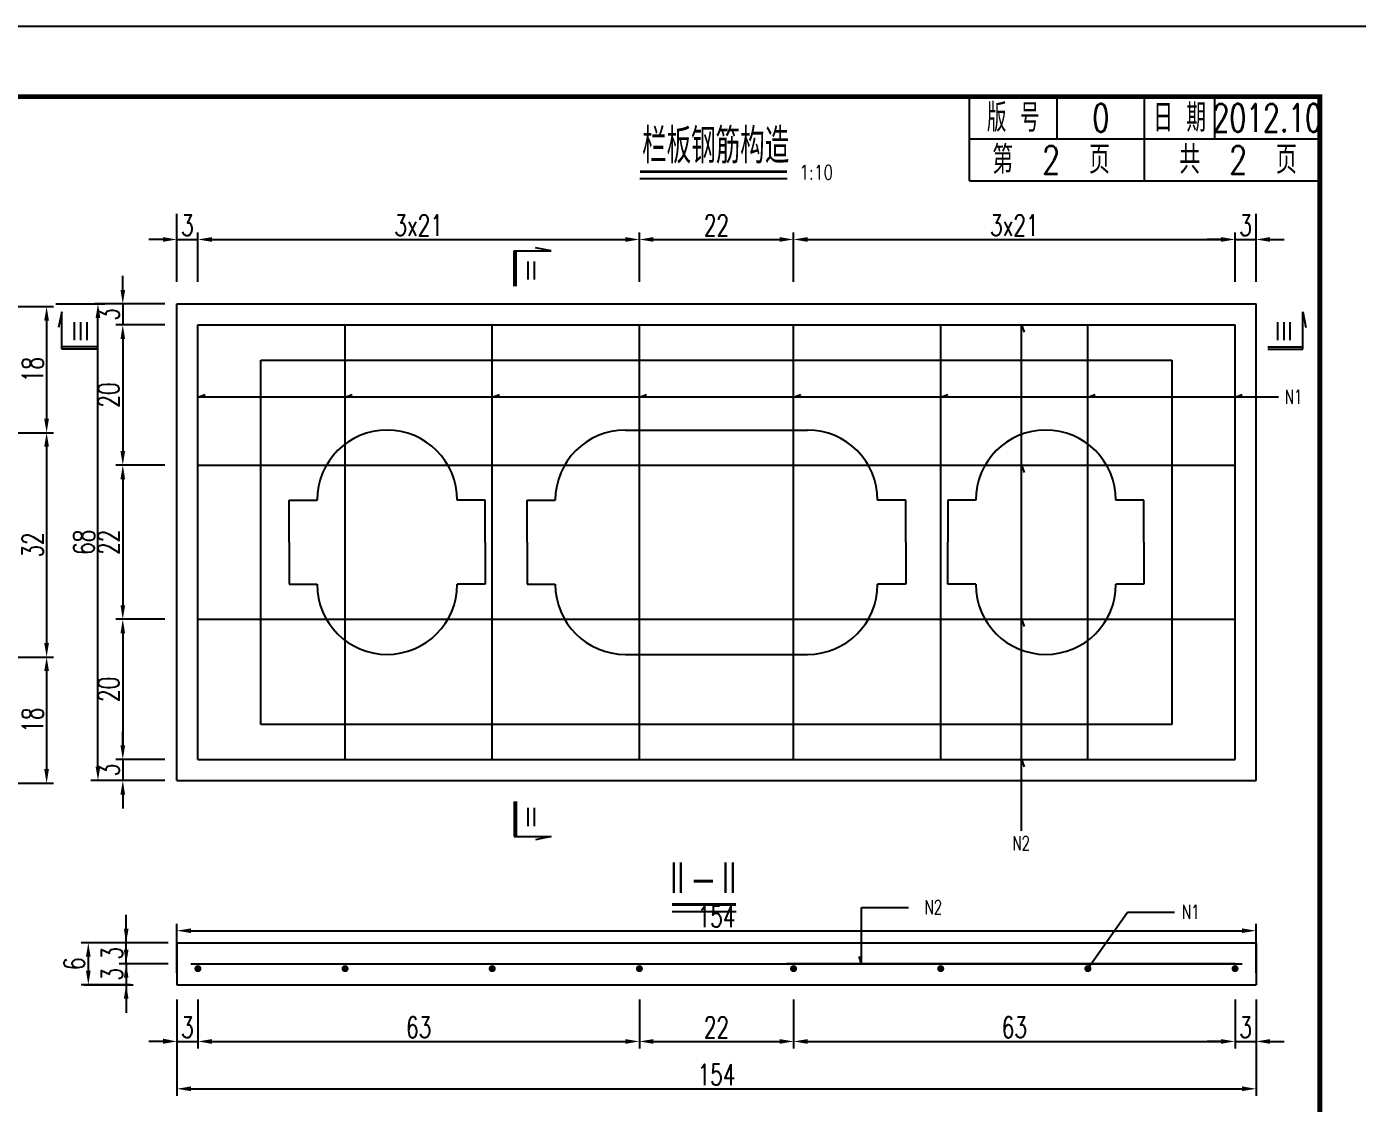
# Model space of a CAD drawing. Header units: millimetres. Extents: x -51 to 12129, y -1309 to -715.
# Drawn here: x 9415.2 to 9605.1, y -868.3 to -714.7 of the extents above; entities that cross this region are included whole.
import ezdxf
from ezdxf.enums import TextEntityAlignment as Align

# ---------------------------------------------------------------- set-up
doc = ezdxf.new("R2010")
doc.units = ezdxf.units.MM
doc.header["$LTSCALE"] = 0.25
for name, color, linetype in [('10', 1, 'Continuous'), ('图框', 7, 'Continuous'), ('文字', 7, 'Continuous'), ('标注', 4, 'Continuous'), ('次轮廓线', 7, 'Continuous'), ('钢筋', 6, 'Continuous')]:
    doc.layers.add(name, color=color, linetype=linetype)
doc.layers.add('TEXT', color=7, linetype='Continuous', lineweight=18)
doc.styles.get("Standard").update_dxf_attribs({"font": 'simplex1.shx', "width": 0.7, "bigfont": 'hztxt.shx'})
doc.styles.add('TEXT', font='simplex1.shx', dxfattribs={"width": 0.7, "bigfont": 'hztxt.shx'})
doc.dimstyles.new('比例：1：10', dxfattribs={"dimscale": 0, "dimtxt": 3, "dimasz": 2, "dimexe": 1, "dimexo": 1, "dimgap": 0.5, "dimtad": 1, "dimdec": 1, "dimzin": 9, "dimdsep": 46, "dimtxsty": 'Standard', "dimcen": 0.5, "dimclrd": 256, "dimclre": 256, "dimclrt": 256, "dimadec": 1, "dimazin": 2, "dimtfac": 1, "dimtdec": 1, "dimtix": 1, "dimtmove": 2, "dimatfit": 3, "dimfxl": 0, "dimtolj": 1, "dimtzin": 0, "dimlwd": -1, "dimlwe": -1, "dimarcsym": 0})

# ---------------------------------------------------------------- blocks, each defined once
blk = doc.blocks.new('DIM')
blk.add_lwpolyline([(-1, -0.1, 0.2, 0, 0), (0, 0, 0, 0, 0)], format="xyseb")
blk = doc.blocks.new('*D727')
at = {"layer": 'Defpoints', "color": 0}
for p in [(9411.12, -754.61), (9408.12, -772.61), (9418.07, -772.61)]:
    blk.add_point(p, dxfattribs=at)
at = {"layer": '标注'}
for p, q in [((9412.12, -754.61), (9419.07, -754.61)), ((9418.07, -756.61), (9418.07, -770.61)), ((9412.07, -772.61), (9419.07, -772.61))]:
    blk.add_line(p, q, dxfattribs=at)
for points in [[(9417.73, -756.61), (9418.4, -756.61), (9418.07, -754.61)], [(9417.73, -770.61), (9418.4, -770.61), (9418.07, -772.61)]]:
    blk.add_solid(points, dxfattribs=at)
at = {"layer": '标注', "insert": (9416.07, -763.61), "char_height": 3, "attachment_point": 5, "rotation": 90}
blk.add_mtext('\\A1;18', dxfattribs=at)
blk = doc.blocks.new('*D728')
at = {"layer": 'Defpoints', "color": 0}
for p in [(9408.12, -772.61), (9408.12, -804.61), (9418.07, -804.61)]:
    blk.add_point(p, dxfattribs=at)
at = {"layer": '标注'}
for p, q in [((9412.07, -772.61), (9419.07, -772.61)), ((9418.07, -774.61), (9418.07, -802.61)), ((9412.07, -804.61), (9419.07, -804.61))]:
    blk.add_line(p, q, dxfattribs=at)
for points in [[(9417.73, -774.61), (9418.4, -774.61), (9418.07, -772.61)], [(9417.73, -802.61), (9418.4, -802.61), (9418.07, -804.61)]]:
    blk.add_solid(points, dxfattribs=at)
at = {"layer": '标注', "insert": (9416.07, -788.61), "char_height": 3, "attachment_point": 5, "rotation": 90}
blk.add_mtext('\\A1;32', dxfattribs=at)
blk = doc.blocks.new('*D729')
at = {"layer": 'Defpoints', "color": 0}
for p in [(9408.12, -804.61), (9409.79, -822.61), (9418.07, -822.61)]:
    blk.add_point(p, dxfattribs=at)
at = {"layer": '标注'}
for p, q in [((9412.07, -804.61), (9419.07, -804.61)), ((9418.07, -806.61), (9418.07, -820.61)), ((9412.07, -822.61), (9419.07, -822.61))]:
    blk.add_line(p, q, dxfattribs=at)
for points in [[(9417.73, -806.61), (9418.4, -806.61), (9418.07, -804.61)], [(9417.73, -820.61), (9418.4, -820.61), (9418.07, -822.61)]]:
    blk.add_solid(points, dxfattribs=at)
at = {"layer": '标注', "insert": (9416.07, -813.61), "char_height": 3, "attachment_point": 5, "rotation": 90}
blk.add_mtext('\\A1;18', dxfattribs=at)
blk = doc.blocks.new('*D730')
at = {"layer": 'Defpoints', "color": 0}
for p in [(9439.66, -745.03), (9436.66, -754.23), (9439.66, -757.23)]:
    blk.add_point(p, dxfattribs=at)
at = {"layer": '标注'}
for p, q in [((9436.66, -751.03), (9436.66, -744.03)), ((9439.66, -751.03), (9439.66, -744.03)), ((9434.66, -745.03), (9432.66, -745.03)), ((9436.66, -745.03), (9439.66, -745.03)), ((9441.66, -745.03), (9443.66, -745.03))]:
    blk.add_line(p, q, dxfattribs=at)
for points in [[(9434.66, -744.69), (9434.66, -745.36), (9436.66, -745.03)], [(9441.66, -744.69), (9441.66, -745.36), (9439.66, -745.03)]]:
    blk.add_solid(points, dxfattribs=at)
at = {"layer": '标注', "insert": (9438.16, -743.03), "char_height": 3, "attachment_point": 5}
blk.add_mtext('\\A1;3', dxfattribs=at)
blk = doc.blocks.new('*D731')
at = {"layer": 'Defpoints', "color": 0}
for p in [(9502.66, -745.03), (9439.66, -757.23), (9502.66, -757.23)]:
    blk.add_point(p, dxfattribs=at)
at = {"layer": '标注'}
for p, q in [((9439.66, -751.03), (9439.66, -744.03)), ((9502.66, -751.03), (9502.66, -744.03)), ((9441.66, -745.03), (9500.66, -745.03))]:
    blk.add_line(p, q, dxfattribs=at)
for points in [[(9441.66, -744.69), (9441.66, -745.36), (9439.66, -745.03)], [(9500.66, -744.69), (9500.66, -745.36), (9502.66, -745.03)]]:
    blk.add_solid(points, dxfattribs=at)
at = {"layer": '标注', "insert": (9471.16, -743.03), "char_height": 3, "attachment_point": 5}
blk.add_mtext('\\A1;3x21', dxfattribs=at)
blk = doc.blocks.new('*D732')
at = {"layer": 'Defpoints', "color": 0}
for p in [(9524.66, -745.03), (9502.66, -757.23), (9524.66, -757.23)]:
    blk.add_point(p, dxfattribs=at)
at = {"layer": '标注'}
for p, q in [((9502.66, -751.03), (9502.66, -744.03)), ((9524.66, -751.03), (9524.66, -744.03)), ((9504.66, -745.03), (9522.66, -745.03))]:
    blk.add_line(p, q, dxfattribs=at)
for points in [[(9504.66, -744.69), (9504.66, -745.36), (9502.66, -745.03)], [(9522.66, -744.69), (9522.66, -745.36), (9524.66, -745.03)]]:
    blk.add_solid(points, dxfattribs=at)
at = {"layer": '标注', "insert": (9513.66, -743.03), "char_height": 3, "attachment_point": 5}
blk.add_mtext('\\A1;22', dxfattribs=at)
blk = doc.blocks.new('*D733')
at = {"layer": 'Defpoints', "color": 0}
for p in [(9587.66, -745.03), (9524.66, -757.23), (9587.66, -757.23)]:
    blk.add_point(p, dxfattribs=at)
at = {"layer": '标注'}
for p, q in [((9524.66, -751.03), (9524.66, -744.03)), ((9587.66, -751.03), (9587.66, -744.03)), ((9526.66, -745.03), (9585.66, -745.03))]:
    blk.add_line(p, q, dxfattribs=at)
for points in [[(9526.66, -744.69), (9526.66, -745.36), (9524.66, -745.03)], [(9585.66, -744.69), (9585.66, -745.36), (9587.66, -745.03)]]:
    blk.add_solid(points, dxfattribs=at)
at = {"layer": '标注', "insert": (9556.16, -743.03), "char_height": 3, "attachment_point": 5}
blk.add_mtext('\\A1;3x21', dxfattribs=at)
blk = doc.blocks.new('*D734')
at = {"layer": 'Defpoints', "color": 0}
for p in [(9590.66, -745.03), (9590.66, -754.23), (9587.66, -757.23)]:
    blk.add_point(p, dxfattribs=at)
at = {"layer": '标注'}
for p, q in [((9587.66, -751.03), (9587.66, -744.03)), ((9590.66, -751.03), (9590.66, -744.03)), ((9585.66, -745.03), (9583.66, -745.03)), ((9587.66, -745.03), (9590.66, -745.03)), ((9592.66, -745.03), (9594.66, -745.03))]:
    blk.add_line(p, q, dxfattribs=at)
for points in [[(9585.66, -744.69), (9585.66, -745.36), (9587.66, -745.03)], [(9592.66, -744.69), (9592.66, -745.36), (9590.66, -745.03)]]:
    blk.add_solid(points, dxfattribs=at)
at = {"layer": '标注', "insert": (9589.16, -743.03), "char_height": 3, "attachment_point": 5}
blk.add_mtext('\\A1;3', dxfattribs=at)
blk = doc.blocks.new('*D735')
at = {"layer": 'Defpoints', "color": 0}
for p in [(9590.66, -843.66), (9436.66, -859.92), (9590.66, -859.92)]:
    blk.add_point(p, dxfattribs=at)
at = {"layer": '标注'}
for p, q in [((9436.66, -849.66), (9436.66, -842.66)), ((9590.66, -849.66), (9590.66, -842.66)), ((9438.66, -843.66), (9588.66, -843.66))]:
    blk.add_line(p, q, dxfattribs=at)
for points in [[(9438.66, -843.33), (9438.66, -843.99), (9436.66, -843.66)], [(9588.66, -843.33), (9588.66, -843.99), (9590.66, -843.66)]]:
    blk.add_solid(points, dxfattribs=at)
at = {"layer": '标注', "insert": (9513.66, -841.66), "char_height": 3, "attachment_point": 5}
blk.add_mtext('\\A1;154', dxfattribs=at)
blk = doc.blocks.new('*D736')
at = {"layer": 'Defpoints', "color": 0}
for p in [(9444.95, -754.23), (9428.94, -757.23), (9444.95, -757.23)]:
    blk.add_point(p, dxfattribs=at)
at = {"layer": '标注'}
for p, q in [((9428.94, -752.23), (9428.94, -750.23)), ((9434.94, -754.23), (9427.94, -754.23)), ((9428.94, -754.23), (9428.94, -757.23)), ((9434.94, -757.23), (9427.94, -757.23)), ((9428.94, -759.23), (9428.94, -761.23))]:
    blk.add_line(p, q, dxfattribs=at)
for points in [[(9428.61, -752.23), (9429.27, -752.23), (9428.94, -754.23)], [(9428.61, -759.23), (9429.27, -759.23), (9428.94, -757.23)]]:
    blk.add_solid(points, dxfattribs=at)
at = {"layer": '标注', "insert": (9426.94, -755.73), "char_height": 3, "attachment_point": 5, "rotation": 90}
blk.add_mtext('\\A1;3', dxfattribs=at)
blk = doc.blocks.new('*D737')
at = {"layer": 'Defpoints', "color": 0}
for p in [(9444.95, -757.23), (9428.94, -777.23), (9442.59, -777.23)]:
    blk.add_point(p, dxfattribs=at)
at = {"layer": '标注'}
for p, q in [((9434.94, -757.23), (9427.94, -757.23)), ((9428.94, -759.23), (9428.94, -775.23)), ((9434.94, -777.23), (9427.94, -777.23))]:
    blk.add_line(p, q, dxfattribs=at)
for points in [[(9428.61, -759.23), (9429.27, -759.23), (9428.94, -757.23)], [(9428.61, -775.23), (9429.27, -775.23), (9428.94, -777.23)]]:
    blk.add_solid(points, dxfattribs=at)
at = {"layer": '标注', "insert": (9426.94, -767.23), "char_height": 3, "attachment_point": 5, "rotation": 90}
blk.add_mtext('\\A1;20', dxfattribs=at)
blk = doc.blocks.new('*D738')
at = {"layer": 'Defpoints', "color": 0}
for p in [(9442.59, -777.23), (9428.94, -799.23), (9441.63, -799.23)]:
    blk.add_point(p, dxfattribs=at)
at = {"layer": '标注'}
for p, q in [((9434.94, -777.23), (9427.94, -777.23)), ((9428.94, -779.23), (9428.94, -797.23)), ((9434.94, -799.23), (9427.94, -799.23))]:
    blk.add_line(p, q, dxfattribs=at)
for points in [[(9428.61, -779.23), (9429.27, -779.23), (9428.94, -777.23)], [(9428.61, -797.23), (9429.27, -797.23), (9428.94, -799.23)]]:
    blk.add_solid(points, dxfattribs=at)
at = {"layer": '标注', "insert": (9426.94, -788.23), "char_height": 3, "attachment_point": 5, "rotation": 90}
blk.add_mtext('\\A1;22', dxfattribs=at)
blk = doc.blocks.new('*D739')
at = {"layer": 'Defpoints', "color": 0}
for p in [(9441.63, -799.23), (9428.94, -819.23), (9444.05, -819.23)]:
    blk.add_point(p, dxfattribs=at)
at = {"layer": '标注'}
for p, q in [((9434.94, -799.23), (9427.94, -799.23)), ((9428.94, -801.23), (9428.94, -817.23)), ((9434.94, -819.23), (9427.94, -819.23))]:
    blk.add_line(p, q, dxfattribs=at)
for points in [[(9428.61, -801.23), (9429.27, -801.23), (9428.94, -799.23)], [(9428.61, -817.23), (9429.27, -817.23), (9428.94, -819.23)]]:
    blk.add_solid(points, dxfattribs=at)
at = {"layer": '标注', "insert": (9426.94, -809.23), "char_height": 3, "attachment_point": 5, "rotation": 90}
blk.add_mtext('\\A1;20', dxfattribs=at)
blk = doc.blocks.new('*D740')
at = {"layer": 'Defpoints', "color": 0}
for p in [(9444.05, -819.23), (9428.94, -822.23), (9443.85, -822.23)]:
    blk.add_point(p, dxfattribs=at)
at = {"layer": '标注'}
for p, q in [((9428.94, -817.23), (9428.94, -815.23)), ((9434.94, -819.23), (9427.94, -819.23)), ((9428.94, -819.23), (9428.94, -822.23)), ((9434.94, -822.23), (9427.94, -822.23)), ((9428.94, -824.23), (9428.94, -826.23))]:
    blk.add_line(p, q, dxfattribs=at)
for points in [[(9428.61, -817.23), (9429.27, -817.23), (9428.94, -819.23)], [(9428.61, -824.23), (9429.27, -824.23), (9428.94, -822.23)]]:
    blk.add_solid(points, dxfattribs=at)
at = {"layer": '标注', "insert": (9426.94, -820.73), "char_height": 3, "attachment_point": 5, "rotation": 90}
blk.add_mtext('\\A1;3', dxfattribs=at)
blk = doc.blocks.new('*D741')
at = {"layer": 'Defpoints', "color": 0}
for p in [(8779.68, -754.23), (9425.4, -754.23), (9443.85, -822.23)]:
    blk.add_point(p, dxfattribs=at)
at = {"layer": '标注'}
for p, q in [((9419.4, -754.23), (9426.4, -754.23)), ((9425.4, -820.23), (9425.4, -756.23)), ((9431.4, -822.23), (9424.4, -822.23))]:
    blk.add_line(p, q, dxfattribs=at)
for points in [[(9425.06, -756.23), (9425.73, -756.23), (9425.4, -754.23)], [(9425.06, -820.23), (9425.73, -820.23), (9425.4, -822.23)]]:
    blk.add_solid(points, dxfattribs=at)
at = {"layer": '标注', "insert": (9423.4, -788.23), "char_height": 3, "attachment_point": 5, "rotation": 90}
blk.add_mtext('\\A1;68', dxfattribs=at)
blk = doc.blocks.new('*D742')
at = {"layer": 'Defpoints', "color": 0}
for p in [(9429.42, -845.38), (9441.9, -845.38), (9441.9, -848.38)]:
    blk.add_point(p, dxfattribs=at)
at = {"layer": '标注'}
for p, q in [((9429.42, -843.38), (9429.42, -841.38)), ((9435.42, -845.38), (9428.42, -845.38)), ((9429.42, -848.38), (9429.42, -845.38)), ((9435.42, -848.38), (9428.42, -848.38)), ((9429.42, -850.38), (9429.42, -852.38))]:
    blk.add_line(p, q, dxfattribs=at)
for points in [[(9429.09, -843.38), (9429.76, -843.38), (9429.42, -845.38)], [(9429.09, -850.38), (9429.76, -850.38), (9429.42, -848.38)]]:
    blk.add_solid(points, dxfattribs=at)
at = {"layer": '标注', "insert": (9427.42, -846.88), "char_height": 3, "attachment_point": 5, "rotation": 90}
blk.add_mtext('\\A1;3', dxfattribs=at)
blk = doc.blocks.new('*D743')
at = {"layer": 'Defpoints', "color": 0}
for p in [(9441.9, -848.38), (8777.73, -851.38), (9429.42, -851.38)]:
    blk.add_point(p, dxfattribs=at)
at = {"layer": '标注'}
for p, q in [((9429.42, -846.38), (9429.42, -844.38)), ((9435.42, -848.38), (9428.42, -848.38)), ((9429.42, -848.38), (9429.42, -851.38)), ((9423.42, -851.38), (9430.42, -851.38)), ((9429.42, -853.38), (9429.42, -855.38))]:
    blk.add_line(p, q, dxfattribs=at)
for points in [[(9429.09, -846.38), (9429.76, -846.38), (9429.42, -848.38)], [(9429.09, -853.38), (9429.76, -853.38), (9429.42, -851.38)]]:
    blk.add_solid(points, dxfattribs=at)
at = {"layer": '标注', "insert": (9427.42, -849.88), "char_height": 3, "attachment_point": 5, "rotation": 90}
blk.add_mtext('\\A1;3', dxfattribs=at)
blk = doc.blocks.new('*D744')
at = {"layer": 'Defpoints', "color": 0}
for p in [(9440.67, -845.38), (9424.02, -851.38), (9440.67, -851.38)]:
    blk.add_point(p, dxfattribs=at)
at = {"layer": '标注'}
for p, q in [((9430.02, -845.38), (9423.02, -845.38)), ((9424.02, -847.38), (9424.02, -849.38)), ((9430.02, -851.38), (9423.02, -851.38))]:
    blk.add_line(p, q, dxfattribs=at)
for points in [[(9423.68, -847.38), (9424.35, -847.38), (9424.02, -845.38)], [(9423.68, -849.38), (9424.35, -849.38), (9424.02, -851.38)]]:
    blk.add_solid(points, dxfattribs=at)
at = {"layer": '标注', "insert": (9422.02, -848.38), "char_height": 3, "attachment_point": 5, "rotation": 90}
blk.add_mtext('\\A1;6', dxfattribs=at)
blk = doc.blocks.new('*D745')
at = {"layer": 'Defpoints', "color": 0}
for p in [(9439.66, -849.08), (9436.66, -851.38), (9439.66, -859.46)]:
    blk.add_point(p, dxfattribs=at)
at = {"layer": '标注'}
for p, q in [((9436.66, -853.46), (9436.66, -860.46)), ((9439.66, -853.46), (9439.66, -860.46)), ((9434.66, -859.46), (9432.66, -859.46)), ((9436.66, -859.46), (9439.66, -859.46)), ((9441.66, -859.46), (9443.66, -859.46))]:
    blk.add_line(p, q, dxfattribs=at)
for points in [[(9434.66, -859.13), (9434.66, -859.8), (9436.66, -859.46)], [(9441.66, -859.13), (9441.66, -859.8), (9439.66, -859.46)]]:
    blk.add_solid(points, dxfattribs=at)
at = {"layer": '标注', "insert": (9438.16, -857.46), "char_height": 3, "attachment_point": 5}
blk.add_mtext('\\A1;3', dxfattribs=at)
blk = doc.blocks.new('*D746')
at = {"layer": 'Defpoints', "color": 0}
for p in [(9439.66, -849.08), (9502.66, -849.08), (9502.66, -859.46)]:
    blk.add_point(p, dxfattribs=at)
at = {"layer": '标注'}
for p, q in [((9439.66, -853.46), (9439.66, -860.46)), ((9502.66, -853.46), (9502.66, -860.46)), ((9441.66, -859.46), (9500.66, -859.46))]:
    blk.add_line(p, q, dxfattribs=at)
for points in [[(9441.66, -859.13), (9441.66, -859.8), (9439.66, -859.46)], [(9500.66, -859.13), (9500.66, -859.8), (9502.66, -859.46)]]:
    blk.add_solid(points, dxfattribs=at)
at = {"layer": '标注', "insert": (9471.16, -857.46), "char_height": 3, "attachment_point": 5}
blk.add_mtext('\\A1;63', dxfattribs=at)
blk = doc.blocks.new('*D747')
at = {"layer": 'Defpoints', "color": 0}
for p in [(9524.66, -849.08), (9502.66, -856.88), (9524.66, -859.46)]:
    blk.add_point(p, dxfattribs=at)
at = {"layer": '标注'}
for p, q in [((9524.66, -853.46), (9524.66, -860.46)), ((9502.66, -857.88), (9502.66, -860.46)), ((9504.66, -859.46), (9522.66, -859.46))]:
    blk.add_line(p, q, dxfattribs=at)
for points in [[(9504.66, -859.13), (9504.66, -859.8), (9502.66, -859.46)], [(9522.66, -859.13), (9522.66, -859.8), (9524.66, -859.46)]]:
    blk.add_solid(points, dxfattribs=at)
at = {"layer": '标注', "insert": (9513.66, -857.46), "char_height": 3, "attachment_point": 5}
blk.add_mtext('\\A1;22', dxfattribs=at)
blk = doc.blocks.new('*D748')
at = {"layer": 'Defpoints', "color": 0}
for p in [(9524.66, -849.08), (9587.66, -849.08), (9587.66, -859.46)]:
    blk.add_point(p, dxfattribs=at)
at = {"layer": '标注'}
for p, q in [((9524.66, -853.46), (9524.66, -860.46)), ((9587.66, -853.46), (9587.66, -860.46)), ((9526.66, -859.46), (9585.66, -859.46))]:
    blk.add_line(p, q, dxfattribs=at)
for points in [[(9526.66, -859.13), (9526.66, -859.8), (9524.66, -859.46)], [(9585.66, -859.13), (9585.66, -859.8), (9587.66, -859.46)]]:
    blk.add_solid(points, dxfattribs=at)
at = {"layer": '标注', "insert": (9556.16, -857.46), "char_height": 3, "attachment_point": 5}
blk.add_mtext('\\A1;63', dxfattribs=at)
blk = doc.blocks.new('*D593')
at = {"layer": 'Defpoints', "color": 0}
for p in [(9587.66, -849.08), (9590.66, -849.08), (9590.66, -859.46)]:
    blk.add_point(p, dxfattribs=at)
at = {"layer": '标注'}
for p, q in [((9587.66, -853.46), (9587.66, -860.46)), ((9590.66, -853.46), (9590.66, -860.46)), ((9585.66, -859.46), (9583.66, -859.46)), ((9587.66, -859.46), (9590.66, -859.46)), ((9592.66, -859.46), (9594.66, -859.46))]:
    blk.add_line(p, q, dxfattribs=at)
for points in [[(9585.66, -859.13), (9585.66, -859.8), (9587.66, -859.46)], [(9592.66, -859.13), (9592.66, -859.8), (9590.66, -859.46)]]:
    blk.add_solid(points, dxfattribs=at)
at = {"layer": '标注', "insert": (9589.16, -857.46), "char_height": 3, "attachment_point": 5}
blk.add_mtext('\\A1;3', dxfattribs=at)
blk = doc.blocks.new('*D749')
at = {"layer": 'Defpoints', "color": 0}
for p in [(9436.66, -851.38), (9590.66, -851.38), (9590.66, -866.22)]:
    blk.add_point(p, dxfattribs=at)
at = {"layer": '标注'}
for p, q in [((9436.66, -860.22), (9436.66, -867.22)), ((9590.66, -860.22), (9590.66, -867.22)), ((9438.66, -866.22), (9588.66, -866.22))]:
    blk.add_line(p, q, dxfattribs=at)
for points in [[(9438.66, -865.88), (9438.66, -866.55), (9436.66, -866.22)], [(9588.66, -865.88), (9588.66, -866.55), (9590.66, -866.22)]]:
    blk.add_solid(points, dxfattribs=at)
at = {"layer": '标注', "insert": (9513.66, -864.22), "char_height": 3, "attachment_point": 5}
blk.add_mtext('\\A1;154', dxfattribs=at)
blk = doc.blocks.new('series')
at = {"width": 0.75}
for tag, height, p in [('页码', 4, (-35, -19)), ('图名', 5, (-220, -282)), ('图号', 5, (-20, -282))]:
    blk.add_attdef(tag, text='', height=height, dxfattribs=at).set_placement(p, align=Align.MIDDLE_CENTER)
blk = doc.blocks.new('123')
at = {"layer": '图框', "color": 2}
blk.add_lwpolyline([(369.33, -1011.65), (369.33, -714.65), (-50.67, -714.65), (-50.67, -1011.65)], close=True, dxfattribs=at)

msp = doc.modelspace()

# ---------------------------------------------------------------- linework, layer by layer
for p, q in [((9436.65892, -751.08384), (9436.65892, -741.38492)), ((9590.65892, -751.08384), (9590.65892, -741.38492)), ((9436.65892, -751.08384), (9436.65892, -746.54358)), ((9439.65892, -751.08384), (9439.65892, -746.54358)), ((9502.65892, -751.08384), (9502.65892, -746.54358)), ((9524.65892, -751.08384), (9524.65892, -746.54358)), ((9587.65892, -751.08384), (9587.65892, -746.54358)), ((9590.65892, -751.08384), (9590.65892, -746.54358)), ((9434.15892, -754.22868), (9424.92043, -754.22868)), ((9413.61745, -804.61087), (9416.9031, -804.61087)), ((9434.15892, -822.22868), (9424.92043, -822.22868)), ((9413.61745, -822.61087), (9416.9031, -822.61087)), ((9436.65892, -855.92317), (9436.65892, -865.62209)), ((9590.65892, -855.92317), (9590.65892, -865.62209)), ((9434.65892, -859.46343), (9432.65892, -859.46343)), ((9526.65892, -859.46343), (9585.65892, -859.46343))]:
    msp.add_line(p, q)
at = {"const_width": 0.7}
msp.add_lwpolyline([(9599.75412, -724.65471), (9219.75412, -724.65471), (9219.75412, -1001.65471), (9599.75412, -1001.65471)], close=True, dxfattribs=at)
at = {"layer": '10', "color": 7, "linetype": 'Continuous'}
for p, q in [((9436.65892, -754.22868), (9590.65892, -754.22868)), ((9436.65892, -822.22868), (9436.65892, -754.22868)), ((9590.65892, -822.22868), (9590.65892, -754.22868)), ((9448.65892, -762.22868), (9578.65892, -762.22868)), ((9448.65892, -814.22868), (9448.65892, -762.22868)), ((9578.65892, -762.22868), (9578.65892, -814.22868)), ((9500.65892, -772.22868), (9526.65892, -772.22868)), ((9452.65892, -782.22868), (9456.65892, -782.22868)), ((9452.65892, -788.22868), (9452.65892, -782.22868)), ((9480.65892, -782.22868), (9476.65892, -782.22868)), ((9480.65892, -788.22868), (9480.65892, -782.22868)), ((9486.65892, -782.22868), (9490.65892, -782.22868)), ((9486.65892, -788.22868), (9486.65892, -782.22868)), ((9540.65892, -782.22868), (9536.65892, -782.22868)), ((9540.65892, -788.22868), (9540.65892, -782.22868)), ((9550.65892, -782.22868), (9546.65892, -782.22868)), ((9546.65892, -782.22868), (9546.65892, -788.22868)), ((9574.65892, -782.22868), (9570.65892, -782.22868)), ((9574.65892, -788.22868), (9574.65892, -782.22868)), ((9452.65892, -788.22868), (9452.65892, -794.22868)), ((9480.65892, -788.22868), (9480.65892, -794.22868)), ((9486.65892, -788.22868), (9486.65892, -794.22868)), ((9540.65892, -788.22868), (9540.65892, -794.22868)), ((9546.65892, -794.22868), (9546.65892, -788.22868)), ((9574.65892, -788.22868), (9574.65892, -794.22868)), ((9452.65892, -794.22868), (9456.65892, -794.22868)), ((9480.65892, -794.22868), (9476.65892, -794.22868)), ((9486.65892, -794.22868), (9490.65892, -794.22868)), ((9540.65892, -794.22868), (9536.65892, -794.22868)), ((9550.65892, -794.22868), (9546.65892, -794.22868)), ((9574.65892, -794.22868), (9570.65892, -794.22868)), ((9500.65892, -804.22868), (9526.65892, -804.22868)), ((9578.65892, -814.22868), (9448.65892, -814.22868)), ((9436.65892, -822.22868), (9590.65892, -822.22868)), ((9436.65892, -845.37548), (9436.65892, -851.37548)), ((9436.65892, -845.37548), (9590.65892, -845.37548)), ((9590.65892, -845.37548), (9590.65892, -851.37548)), ((9436.65892, -851.37548), (9590.65892, -851.37548))]:
    msp.add_line(p, q, dxfattribs=at)
at = {"layer": '10', "linetype": 'Continuous'}
msp.add_line((9587.65892, -848.37548), (9523.65892, -848.37548), dxfattribs=at)
for centre in [(9439.65892, -849.07548), (9439.65892, -849.07548), (9460.65892, -849.07548), (9460.65892, -849.07548), (9481.65892, -849.07548), (9481.65892, -849.07548), (9502.65892, -849.07548), (9502.65892, -849.07548), (9524.65892, -849.07548), (9524.65892, -849.07548), (9545.65892, -849.07548), (9545.65892, -849.07548), (9566.65892, -849.07548), (9566.65892, -849.07548), (9587.65892, -849.07548), (9587.65892, -849.07548)]:
    msp.add_circle(centre, 0.3, dxfattribs=at)
at = {"layer": '10', "color": 7, "linetype": 'Continuous'}
for centre, start, end in [((9466.65892, -782.22868), 90, 180), ((9466.65892, -782.22868), 0, 90), ((9500.65892, -782.22868), 90, 180), ((9526.65892, -782.22868), 0, 90), ((9560.65892, -782.22868), 0, 180), ((9466.65892, -794.22868), 180, 270), ((9466.65892, -794.22868), 270, 0), ((9500.65892, -794.22868), 180, 270), ((9526.65892, -794.22868), 270, 0), ((9560.65892, -794.22868), 180, 0)]:
    msp.add_arc(centre, 10, start, end, dxfattribs=at)
at = {"layer": '文字'}
for p, q in [((9502.7235, -736.34723), (9523.73977, -736.34723)), ((9507.32566, -840.92431), (9516.45272, -840.92431))]:
    msp.add_line(p, q, dxfattribs=at)
at = {"layer": '文字', "const_width": 0.4}
for points in [[(9502.7235, -735.34723), (9523.73977, -735.34723)], [(9507.32566, -839.92431), (9516.45272, -839.92431)]]:
    msp.add_lwpolyline(points, dxfattribs=at)
at = {"layer": '标注'}
for p, q in [((9557.20754, -829.38696), (9557.20754, -757.22868)), ((9557.20754, -757.22868), (9557.55332, -758.2613)), ((9439.65892, -767.50728), (9440.69154, -767.1615)), ((9460.65892, -767.50728), (9461.69154, -767.1615)), ((9481.65892, -767.50728), (9482.69154, -767.1615)), ((9502.65892, -767.50728), (9503.69154, -767.1615)), ((9524.65892, -767.50728), (9525.69154, -767.1615)), ((9545.65892, -767.50728), (9546.69154, -767.1615)), ((9566.65892, -767.50728), (9567.69154, -767.1615)), ((9587.65892, -767.50728), (9588.69154, -767.1615)), ((9593.84062, -767.50728), (9439.65892, -767.50728)), ((9557.20754, -777.22868), (9557.55332, -778.2613)), ((9557.20754, -799.22868), (9557.55332, -800.2613)), ((9557.20754, -819.22868), (9557.55332, -820.2613)), ((9534.34886, -848.37548), (9534.34886, -840.32611)), ((9534.34886, -840.32611), (9541.0763, -840.32611)), ((9566.65892, -849.07548), (9572.30439, -841.02611)), ((9572.30439, -841.02611), (9579.03182, -841.02611)), ((9534.34886, -848.37548), (9534.00308, -847.34286))]:
    msp.add_line(p, q, dxfattribs=at)
at = {"layer": '次轮廓线'}
for p, q in [((9549.75412, -736.65471), (9549.75412, -724.65471)), ((9562.25412, -730.65471), (9562.25412, -724.65471)), ((9574.75412, -730.65471), (9574.75412, -724.65471)), ((9584.75412, -730.65471), (9584.75412, -724.65471)), ((9549.75412, -730.65471), (9599.75412, -730.65471)), ((9574.75412, -736.65471), (9574.75412, -730.65471)), ((9549.75412, -736.65471), (9599.75412, -736.65471))]:
    msp.add_line(p, q, dxfattribs=at)
at = {"layer": '钢筋'}
for p, q in [((9490.0843, -746.66771), (9487.85538, -746.21638)), ((9484.7843, -746.66771), (9490.0843, -746.66771)), ((9484.7843, -751.66771), (9484.7843, -746.66771)), ((9485.0843, -751.66771), (9485.0843, -746.66771)), ((9420.2398, -755.36001), (9419.78848, -757.58893)), ((9420.2398, -760.66001), (9420.2398, -755.36001)), ((9597.32027, -760.66001), (9597.32027, -755.36001)), ((9597.32027, -755.36001), (9597.7716, -757.58893)), ((9439.65892, -819.22868), (9439.65892, -757.22868)), ((9439.65892, -757.22868), (9587.65892, -757.22868)), ((9460.65892, -819.22868), (9460.65892, -757.22868)), ((9481.65892, -819.22868), (9481.65892, -757.22868)), ((9502.65892, -819.22868), (9502.65892, -757.22868)), ((9524.65892, -819.22868), (9524.65892, -757.22868)), ((9545.65892, -819.22868), (9545.65892, -757.22868)), ((9566.65892, -819.22868), (9566.65892, -757.22868)), ((9587.65892, -819.22868), (9587.65892, -757.22868)), ((9425.2398, -760.36001), (9420.2398, -760.36001)), ((9425.2398, -760.66001), (9420.2398, -760.66001)), ((9592.32027, -760.36001), (9597.32027, -760.36001)), ((9592.32027, -760.66001), (9597.32027, -760.66001)), ((9439.65892, -777.22868), (9587.65892, -777.22868)), ((9439.65892, -799.22868), (9587.65892, -799.22868)), ((9439.65892, -819.22868), (9587.65892, -819.22868)), ((9484.7843, -825.2313), (9484.7843, -830.2313)), ((9485.0843, -825.2313), (9485.0843, -830.2313)), ((9484.7843, -830.2313), (9490.0843, -830.2313)), ((9490.0843, -830.2313), (9487.85538, -830.68263)), ((9438.65892, -848.37548), (9588.65892, -848.37548))]:
    msp.add_line(p, q, dxfattribs=at)
at = {"layer": '钢筋', "const_width": 0.5}
for points in [[(9439.40892, -849.07548, 1), (9439.90892, -849.07548, 1)], [(9460.40892, -849.07548, 1), (9460.90892, -849.07548, 1)], [(9481.40892, -849.07548, 1), (9481.90892, -849.07548, 1)], [(9502.40892, -849.07548, 1), (9502.90892, -849.07548, 1)], [(9524.40892, -849.07548, 1), (9524.90892, -849.07548, 1)], [(9545.40892, -849.07548, 1), (9545.90892, -849.07548, 1)], [(9566.40892, -849.07548, 1), (9566.90892, -849.07548, 1)], [(9587.40892, -849.07548, 1), (9587.90892, -849.07548, 1)]]:
    msp.add_lwpolyline(points, format="xyb", close=True, dxfattribs=at)

# ---------------------------------------------------------------- block references
ref = msp.add_blockref('series', (9609.75412, -714.65471))
ref.add_attrib('页码', '第  2  页    共  2  页', dxfattribs={"height": 4, "width": 0.75}).set_placement((9574.75412, -733.65471), align=Align.MIDDLE_CENTER)
at = {"xscale": -2, "yscale": 2, "zscale": 2, "rotation": 180}
msp.add_blockref('DIM', (9436.65892, -859.46343), dxfattribs=at)
at = {"layer": '标注'}
msp.add_blockref('123', (9240, 0), dxfattribs=at)

# ---------------------------------------------------------------- texts
at = {"color": 7, "style": 'TEXT', "width": 0.8}
msp.add_text('1:10', height=2, dxfattribs=at).set_placement((9527.89834, -735.44787), align=Align.MIDDLE)
at = {"color": 7, "char_height": 2, "attachment_point": 5, "style": 'TEXT'}
for s, insert in [('N1', (9596.00303, -767.46433)), ('N2', (9557.13779, -831.18385)), ('N2', (9544.59573, -840.2841)), ('N1', (9581.32674, -840.9841))]:
    msp.add_mtext(s, dxfattribs=dict(at, insert=insert))
at = {"layer": 'TEXT'}
msp.add_text('Ⅱ', height=3, rotation=180, dxfattribs=at).set_placement((9487.22871, -749.35828), align=Align.MIDDLE)
msp.add_text('Ⅲ', height=3, dxfattribs=at).set_placement((9422.93038, -758.2156), align=Align.MIDDLE)
at = {"layer": 'TEXT', "text_generation_flag": 2}
for s, p in [('Ⅲ', (9594.6297, -758.2156)), ('Ⅱ', (9487.22871, -827.54073))]:
    msp.add_text(s, height=3, dxfattribs=at).set_placement(p, align=Align.MIDDLE)
at = {"layer": '文字', "width": 0.7}
for s, height, p in [('版 号', 4, (9556.00412, -727.65471)), ('日 期', 4, (9579.75412, -727.65471)), ('0', 4, (9568.50412, -727.65471)), ('2012.10', 4, (9592.25412, -727.65471)), ('栏板钢筋构造', 5, (9513.54309, -731.67709)), ('Ⅱ-Ⅱ', 5, (9511.77846, -836.25417))]:
    msp.add_text(s, height=height, dxfattribs=at).set_placement(p, align=Align.MIDDLE_CENTER)

# ---------------------------------------------------------------- dimensions: what is measured, and where the dimension line sits
at = {"layer": '标注'}
for base, p1, p2, picture, middle in [((9439.65892, -745.02549), (9436.65892, -754.22868), (9439.65892, -757.22868), '*D730', (9438.15892, -743.02549)), ((9524.65892, -745.02549), (9502.65892, -757.22868), (9524.65892, -757.22868), '*D732', (9513.65892, -743.02549)), ((9590.65892, -745.02549), (9587.65892, -757.22868), (9590.65892, -754.22868), '*D734', (9589.15892, -743.02549)), ((9590.65892, -843.65947), (9436.65892, -859.92471), (9590.65892, -859.92471), '*D735', (9513.65892, -841.65947)), ((9439.65892, -859.46343), (9436.65892, -851.37548), (9439.65892, -849.07548), '*D745', (9438.15892, -857.46343)), ((9502.65892, -859.46343), (9439.65892, -849.07548), (9502.65892, -849.07548), '*D746', (9471.15892, -857.46343)), ((9524.65892, -859.46343), (9502.65892, -856.87796), (9524.65892, -849.07548), '*D747', (9513.65892, -857.46343)), ((9587.65892, -859.46343), (9524.65892, -849.07548), (9587.65892, -849.07548), '*D748', (9556.15892, -857.46343)), ((9590.65892, -859.46343), (9587.65892, -849.07548), (9590.65892, -849.07548), '*D593', (9589.15892, -857.46343)), ((9590.65892, -866.21534), (9436.65892, -851.37548), (9590.65892, -851.37548), '*D749', (9513.65892, -864.21534))]:
    dim = msp.add_linear_dim(base=base, p1=p1, p2=p2, dimstyle='比例：1：10', override={"dimscale": 1}, dxfattribs=at)
    dim.commit()
    dim.dimension.update_dxf_attribs({"geometry": picture, "text_midpoint": middle})
for base, p1, p2, picture, middle in [((9502.65892, -745.02549), (9439.65892, -757.22868), (9502.65892, -757.22868), '*D731', (9471.15892, -743.02549)), ((9587.65892, -745.02549), (9524.65892, -757.22868), (9587.65892, -757.22868), '*D733', (9556.15892, -743.02549))]:
    dim = msp.add_linear_dim(base=base, p1=p1, p2=p2, text='3x21', dimstyle='比例：1：10', override={"dimscale": 1}, dxfattribs=at)
    dim.commit()
    dim.dimension.update_dxf_attribs({"geometry": picture, "text_midpoint": middle})
for base, p1, p2, picture, middle in [((9428.94078, -757.22868), (9444.94954, -754.22868), (9444.94954, -757.22868), '*D736', (9426.94078, -755.72868)), ((9425.39548, -754.22868), (9443.84623, -822.22868), (8779.68159, -754.22868), '*D741', (9423.39548, -788.22868)), ((9418.06549, -772.61087), (9411.11745, -754.61087), (9408.11745, -772.61087), '*D727', (9416.06549, -763.61087)), ((9428.94078, -777.22868), (9444.94954, -757.22868), (9442.59152, -777.22868), '*D737', (9426.94078, -767.22868)), ((9418.06549, -804.61087), (9408.11745, -772.61087), (9408.11745, -804.61087), '*D728', (9416.06549, -788.61087)), ((9428.94078, -799.22868), (9442.59152, -777.22868), (9441.62651, -799.22868), '*D738', (9426.94078, -788.22868)), ((9428.94078, -819.22868), (9441.62651, -799.22868), (9444.04792, -819.22868), '*D739', (9426.94078, -809.22868)), ((9418.06549, -822.61087), (9408.11745, -804.61087), (9409.78895, -822.61087), '*D729', (9416.06549, -813.61087)), ((9428.94078, -822.22868), (9444.04792, -819.22868), (9443.84623, -822.22868), '*D740', (9426.94078, -820.72868)), ((9429.42392, -845.37548), (9441.89524, -848.37548), (9441.89524, -845.37548), '*D742', (9427.42392, -846.87548)), ((9429.42392, -851.37548), (9441.89524, -848.37548), (8777.7306, -851.37548), '*D743', (9427.42392, -849.87548)), ((9424.01691, -851.37548), (9440.67467, -845.37548), (9440.67467, -851.37548), '*D744', (9422.01691, -848.37548))]:
    dim = msp.add_linear_dim(base=base, p1=p1, p2=p2, angle=90, dimstyle='比例：1：10', override={"dimscale": 1}, dxfattribs=at)
    dim.commit()
    dim.dimension.update_dxf_attribs({"geometry": picture, "text_midpoint": middle})

doc.saveas('drawing.dxf')
